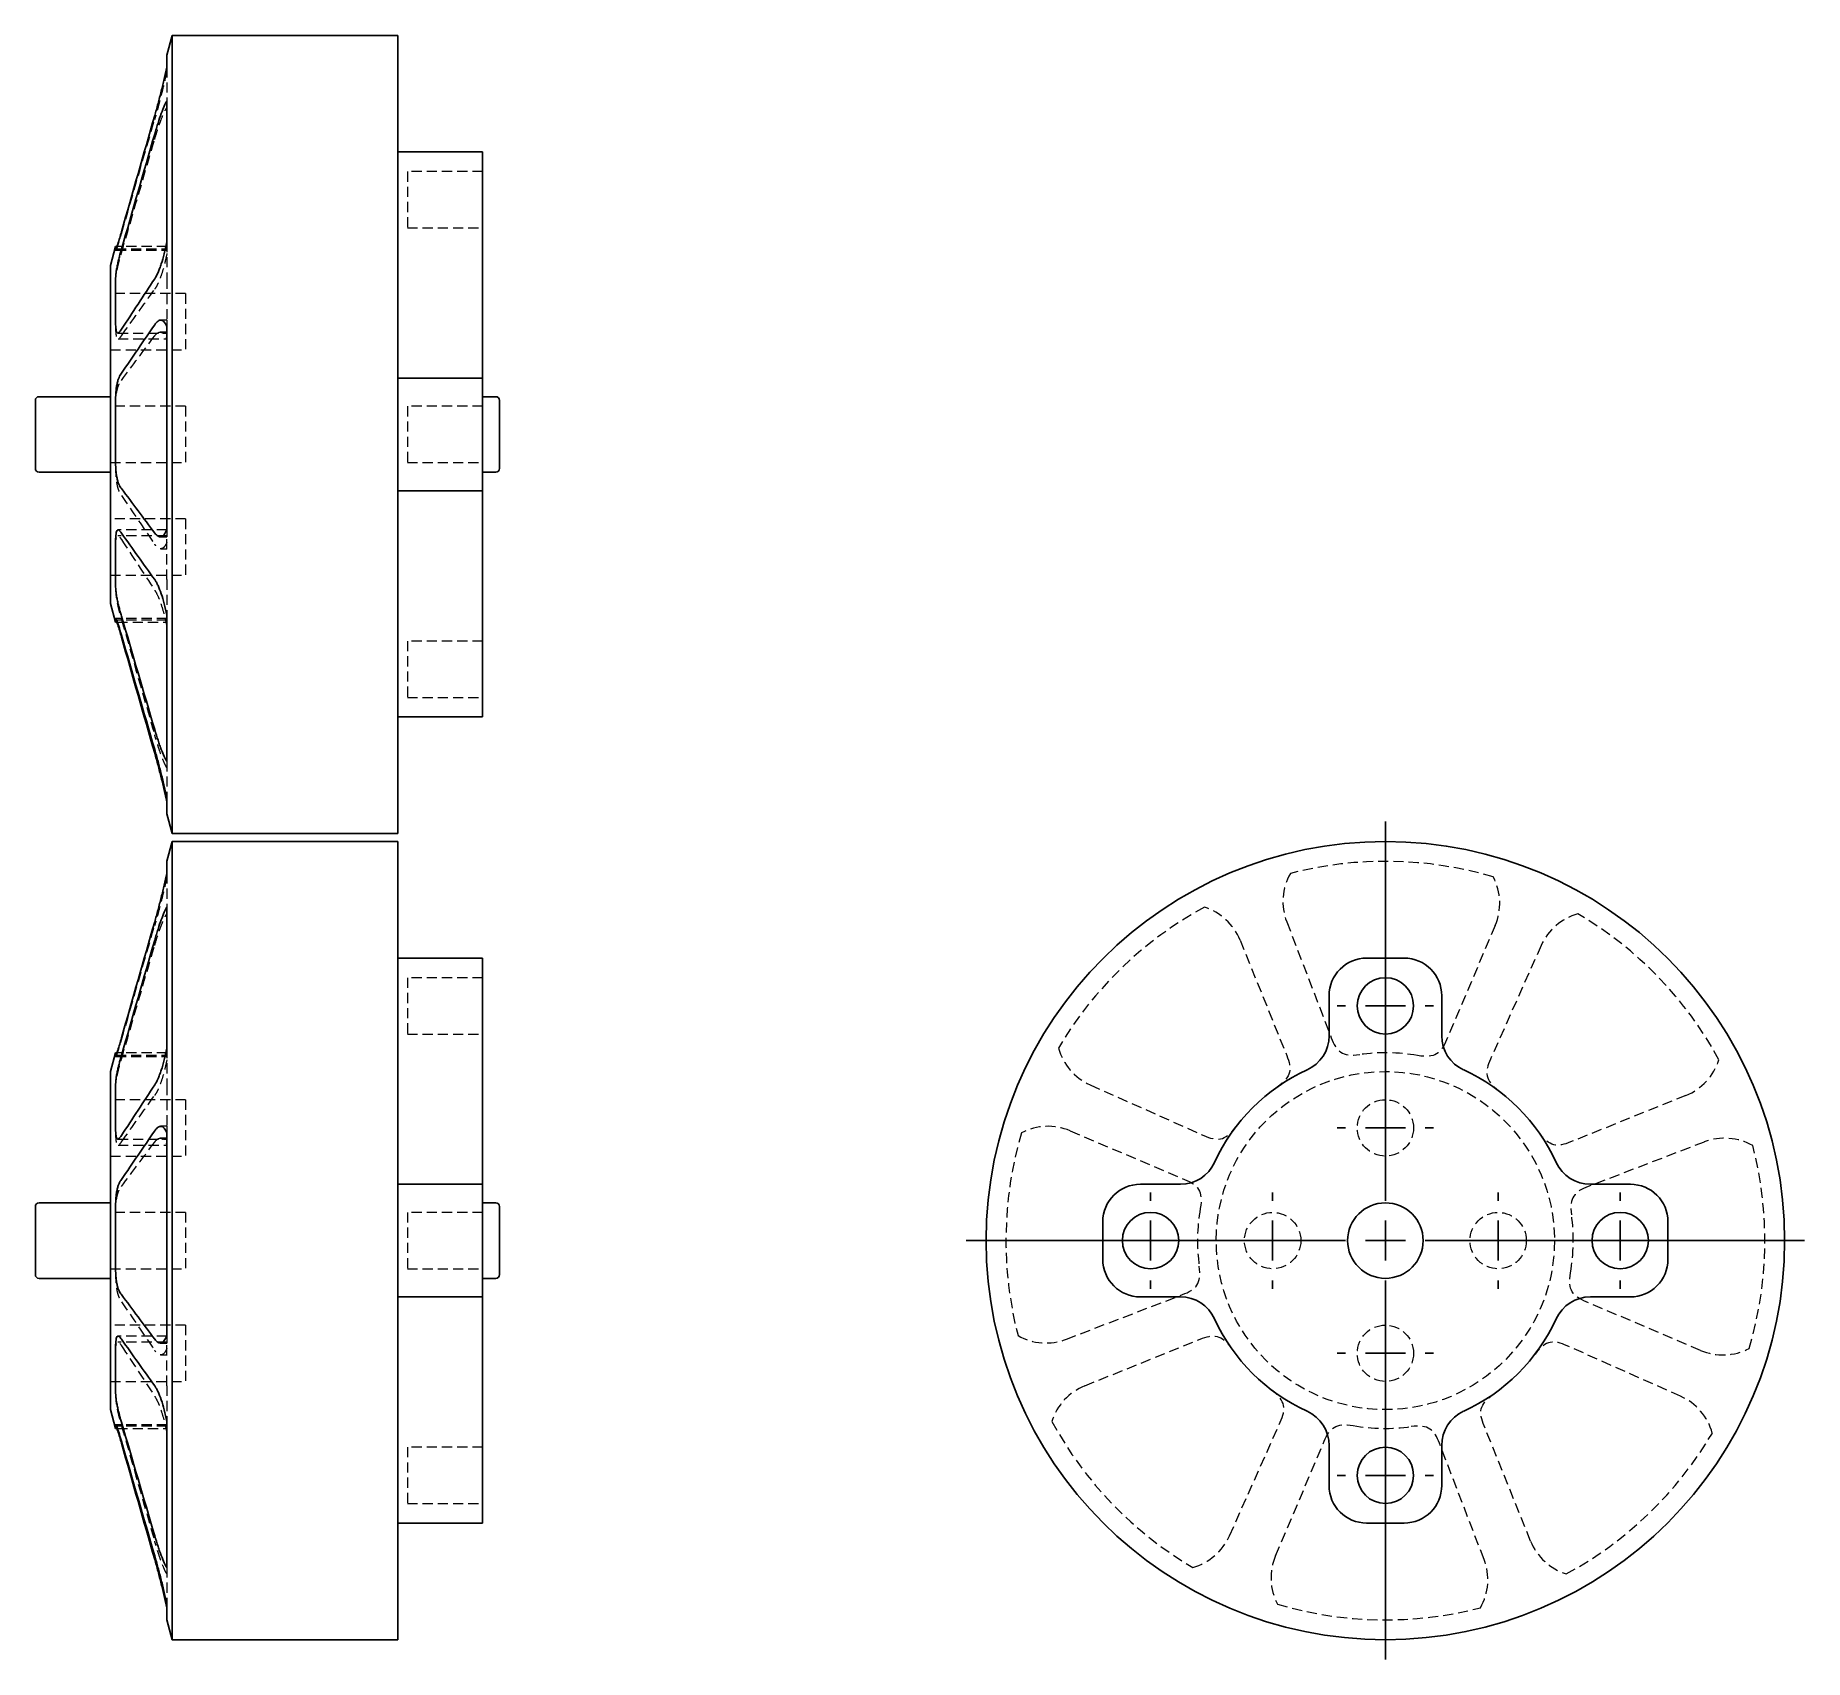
# Model space of a CAD drawing. Header units: millimetres. Extents: x 54 to 276, y 4 to 208.
import ezdxf

# ---------------------------------------------------------------- set-up
doc = ezdxf.new("R2010")
doc.units = ezdxf.units.MM
doc.linetypes.add('HIDDEN', pattern=[1.905, 1.27, -0.635])
doc.layers.add('10', color=7, linetype='Continuous')

# ---------------------------------------------------------------- blocks, each defined once
blk = doc.blocks.new('SW_CENTERMARKSYMBOL_0')
at = {"layer": '10', "color": 0}
for p, q in [((0, 5), (0, 52.5)), ((0, 0), (0, 2.5)), ((-5, 0), (-52.5, 0)), ((0, 0), (-2.5, 0)), ((0, 0), (0, -2.5)), ((0, 0), (2.5, 0)), ((5, 0), (52.5, 0)), ((0, -5), (0, -52.5))]:
    blk.add_line(p, q, dxfattribs=at)
blk = doc.blocks.new('SW_CENTERMARKSYMBOL_1')
at = {"layer": '10', "color": 0}
for p, q in [((0, 5), (0, 6.03)), ((0, 0), (0, 2.5)), ((-5, 0), (-6.03, 0)), ((0, 0), (-2.5, 0)), ((0, 0), (0, -2.5)), ((0, 0), (2.5, 0)), ((5, 0), (6.03, 0)), ((0, -5), (0, -6.03))]:
    blk.add_line(p, q, dxfattribs=at)
blk = doc.blocks.new('SW_CENTERMARKSYMBOL_2')
at = {"layer": '10', "color": 0}
for p, q in [((0, 5), (0, 6.03)), ((0, 0), (0, 2.5)), ((-5, 0), (-6.03, 0)), ((0, 0), (-2.5, 0)), ((0, 0), (0, -2.5)), ((0, 0), (2.5, 0)), ((5, 0), (6.03, 0)), ((0, -5), (0, -6.03))]:
    blk.add_line(p, q, dxfattribs=at)
blk = doc.blocks.new('SW_CENTERMARKSYMBOL_3')
at = {"layer": '10', "color": 0}
for p, q in [((0, 5), (0, 6.03)), ((0, 0), (0, 2.5)), ((-5, 0), (-6.03, 0)), ((0, 0), (-2.5, 0)), ((0, 0), (0, -2.5)), ((0, 0), (2.5, 0)), ((5, 0), (6.03, 0)), ((0, -5), (0, -6.03))]:
    blk.add_line(p, q, dxfattribs=at)
blk = doc.blocks.new('SW_CENTERMARKSYMBOL_4')
at = {"layer": '10', "color": 0}
for p, q in [((0, 5), (0, 6.03)), ((0, 0), (0, 2.5)), ((-5, 0), (-6.03, 0)), ((0, 0), (-2.5, 0)), ((0, 0), (0, -2.5)), ((0, 0), (2.5, 0)), ((5, 0), (6.03, 0)), ((0, -5), (0, -6.03))]:
    blk.add_line(p, q, dxfattribs=at)
blk = doc.blocks.new('SW_CENTERMARKSYMBOL_5')
at = {"layer": '10', "color": 0}
for p, q in [((0, 5), (0, 6.03)), ((0, 0), (0, 2.5)), ((-5, 0), (-6.03, 0)), ((0, 0), (-2.5, 0)), ((0, 0), (0, -2.5)), ((0, 0), (2.5, 0)), ((5, 0), (6.03, 0)), ((0, -5), (0, -6.03))]:
    blk.add_line(p, q, dxfattribs=at)
blk = doc.blocks.new('SW_CENTERMARKSYMBOL_6')
at = {"layer": '10', "color": 0}
for p, q in [((0, 5), (0, 6.03)), ((0, 0), (0, 2.5)), ((-5, 0), (-6.03, 0)), ((0, 0), (-2.5, 0)), ((0, 0), (0, -2.5)), ((0, 0), (2.5, 0)), ((5, 0), (6.03, 0)), ((0, -5), (0, -6.03))]:
    blk.add_line(p, q, dxfattribs=at)
blk = doc.blocks.new('SW_CENTERMARKSYMBOL_7')
at = {"layer": '10', "color": 0}
for p, q in [((0, 5), (0, 6.03)), ((0, 0), (0, 2.5)), ((-5, 0), (-6.03, 0)), ((0, 0), (-2.5, 0)), ((0, 0), (0, -2.5)), ((0, 0), (2.5, 0)), ((5, 0), (6.03, 0)), ((0, -5), (0, -6.03))]:
    blk.add_line(p, q, dxfattribs=at)
blk = doc.blocks.new('SW_CENTERMARKSYMBOL_8')
at = {"layer": '10', "color": 0}
for p, q in [((0, 5), (0, 6.03)), ((0, 0), (0, 2.5)), ((-5, 0), (-6.03, 0)), ((0, 0), (-2.5, 0)), ((0, 0), (0, -2.5)), ((0, 0), (2.5, 0)), ((5, 0), (6.03, 0)), ((0, -5), (0, -6.03))]:
    blk.add_line(p, q, dxfattribs=at)

msp = doc.modelspace()

# ---------------------------------------------------------------- linework, layer by layer
at = {"color": 7, "linetype": 'Continuous', "lineweight": 25}
for p, q in [((71.08, 208), (70.41, 205.52)), ((99.35, 208), (71.08, 208)), ((71.08, 208), (71.08, 108)), ((99.35, 208), (99.35, 108)), ((70.41, 205.52), (70.41, 204.01)), ((70.41, 199.77), (70.41, 182.12)), ((99.35, 193.39), (109.94, 193.39)), ((109.94, 193.39), (109.94, 188.68)), ((109.94, 188.68), (109.94, 183.67)), ((109.94, 183.67), (109.94, 179.39)), ((63.98, 181.53), (63.35, 179.18)), ((64.15, 181.53), (63.98, 181.53)), ((63.98, 181.31), (63.98, 181.53)), ((63.35, 179.18), (63.35, 136.82)), ((109.94, 179.39), (109.94, 167.8)), ((63.98, 172.21), (63.98, 177.24)), ((70.41, 171.51), (70.41, 146.1)), ((109.94, 167.8), (109.94, 165.06)), ((99.35, 165.06), (109.94, 165.06)), ((109.94, 165.06), (109.94, 160.35)), ((53.94, 162.26), (53.94, 153.74)), ((63.35, 162.73), (54.41, 162.73)), ((63.98, 154.79), (63.98, 162.03)), ((111.59, 162.73), (109.94, 162.73)), ((112.06, 162.26), (112.06, 153.74)), ((109.94, 155.65), (109.94, 160.35)), ((109.94, 155.65), (109.94, 150.94)), ((54.41, 153.27), (63.35, 153.27)), ((109.94, 153.27), (111.59, 153.27)), ((109.94, 150.94), (99.35, 150.94)), ((109.94, 150.94), (109.94, 148.2)), ((109.94, 148.2), (109.94, 136.61)), ((63.98, 139.25), (63.98, 144.46)), ((63.35, 136.82), (63.98, 134.47)), ((70.41, 135.34), (70.41, 117.05)), ((109.94, 136.61), (109.94, 132.33)), ((63.98, 134.47), (63.98, 134.82)), ((63.98, 134.47), (64.22, 134.47)), ((109.94, 127.32), (109.94, 132.33)), ((109.94, 127.32), (109.94, 122.61)), ((109.94, 122.61), (99.35, 122.61)), ((70.41, 112.44), (70.41, 110.48)), ((70.41, 110.48), (71.08, 108)), ((71.08, 107), (70.41, 104.52)), ((71.08, 108), (99.35, 108)), ((99.35, 107), (71.08, 107)), ((71.08, 107), (71.08, 7)), ((99.35, 107), (99.35, 7)), ((70.41, 104.52), (70.41, 103.01)), ((70.41, 98.77), (70.41, 81.12)), ((99.35, 92.39), (109.94, 92.39)), ((109.94, 92.39), (109.94, 87.68)), ((220.65, 92.39), (225.35, 92.39)), ((109.94, 87.68), (109.94, 82.67)), ((215.94, 87.68), (215.94, 82.67)), ((230.06, 87.68), (230.06, 82.67)), ((109.94, 82.67), (109.94, 78.39)), ((63.98, 80.53), (63.35, 78.18)), ((64.15, 80.53), (63.98, 80.53)), ((63.98, 80.31), (63.98, 80.53)), ((63.35, 78.18), (63.35, 35.82)), ((109.94, 78.39), (109.94, 66.8)), ((63.98, 71.21), (63.98, 76.24)), ((70.41, 70.51), (70.41, 45.1)), ((109.94, 66.8), (109.94, 64.06)), ((99.35, 64.06), (109.94, 64.06)), ((109.94, 64.06), (109.94, 59.35)), ((192.32, 64.06), (197.33, 64.06)), ((253.68, 64.06), (248.67, 64.06)), ((53.94, 52.74), (53.94, 61.26)), ((63.35, 61.73), (54.41, 61.73)), ((63.98, 53.79), (63.98, 61.03)), ((111.59, 61.73), (109.94, 61.73)), ((112.06, 61.26), (112.06, 52.74)), ((109.94, 54.65), (109.94, 59.35)), ((187.61, 54.65), (187.61, 59.35)), ((258.39, 59.35), (258.39, 54.65)), ((109.94, 54.65), (109.94, 49.94)), ((54.41, 52.27), (63.35, 52.27)), ((109.94, 52.27), (111.59, 52.27)), ((109.94, 49.94), (99.35, 49.94)), ((109.94, 49.94), (109.94, 47.2)), ((192.32, 49.94), (197.33, 49.94)), ((253.68, 49.94), (248.67, 49.94)), ((109.94, 47.2), (109.94, 35.61)), ((63.98, 38.25), (63.98, 43.46)), ((63.35, 35.82), (63.98, 33.47)), ((109.94, 35.61), (109.94, 31.33)), ((63.98, 33.47), (63.98, 33.82)), ((63.98, 33.47), (64.22, 33.47)), ((70.41, 34.34), (70.41, 16.05)), ((109.94, 26.32), (109.94, 31.33)), ((215.94, 26.32), (215.94, 31.33)), ((230.06, 26.32), (230.06, 31.33)), ((109.94, 26.32), (109.94, 21.61)), ((109.94, 21.61), (99.35, 21.61)), ((225.35, 21.61), (220.65, 21.61)), ((70.41, 11.44), (70.41, 9.48)), ((70.41, 9.48), (71.08, 7)), ((71.08, 7), (99.35, 7))]:
    msp.add_line(p, q, dxfattribs=at)
at = {"color": 7, "linetype": 'HIDDEN', "lineweight": 18}
for p, q in [((70.41, 204.01), (70.41, 199.77)), ((100.53, 190.94), (100.53, 183.88)), ((109.94, 190.94), (100.53, 190.94)), ((70.41, 182.12), (70.41, 177.51)), ((100.53, 183.88), (109.94, 183.88)), ((63.98, 181.31), (63.98, 181.18)), ((64.02, 181.25), (70.41, 181.25)), ((64.02, 181.08), (70.41, 181.08)), ((70.41, 181.53), (64.15, 181.53)), ((70.41, 177.51), (70.41, 172.32)), ((72.76, 175.65), (63.35, 175.65)), ((72.76, 175.65), (72.76, 168.59)), ((63.98, 172.21), (63.98, 171.54)), ((64.28, 170.71), (70.41, 170.71)), ((70.41, 170.83), (69.57, 170.83)), ((70.41, 172.32), (69.63, 172.32)), ((70.41, 172.32), (70.41, 171.51)), ((63.35, 168.59), (72.76, 168.59)), ((64.3, 169.96), (70.41, 169.96)), ((72.76, 161.53), (63.35, 161.53)), ((72.76, 161.53), (72.76, 154.47)), ((100.53, 161.53), (100.53, 154.47)), ((109.94, 161.53), (100.53, 161.53)), ((63.35, 154.47), (72.76, 154.47)), ((63.98, 154.79), (63.98, 153.97)), ((100.53, 154.47), (109.94, 154.47)), ((72.76, 147.41), (63.35, 147.41)), ((72.76, 147.41), (72.76, 140.35)), ((70.41, 145.29), (64.28, 145.29)), ((70.41, 146.04), (64.3, 146.04)), ((69.57, 145.17), (70.41, 145.17)), ((70.41, 146.1), (70.41, 145.17)), ((70.41, 139.81), (70.41, 145.17)), ((69.64, 143.68), (70.41, 143.68)), ((63.35, 140.35), (72.76, 140.35)), ((70.41, 139.81), (70.41, 135.34)), ((63.98, 139.25), (63.98, 138.76)), ((70.41, 134.92), (64.02, 134.92)), ((70.41, 134.75), (64.02, 134.75)), ((64.22, 134.47), (70.41, 134.47)), ((100.53, 132.12), (100.53, 125.06)), ((109.94, 132.12), (100.53, 132.12)), ((100.53, 125.06), (109.94, 125.06)), ((70.41, 117.05), (70.41, 112.44)), ((70.41, 103.01), (70.41, 98.77)), ((210.65, 96.94), (216.23, 82.4)), ((236.75, 96.48), (230.66, 82.14)), ((204.81, 94.64), (210.64, 80.2)), ((242.51, 93.97), (236.17, 79.75)), ((100.53, 89.94), (100.53, 82.88)), ((109.94, 89.94), (100.53, 89.94)), ((100.53, 82.88), (109.94, 82.88)), ((63.98, 80.31), (63.98, 80.18)), ((64.02, 80.25), (70.41, 80.25)), ((64.02, 80.08), (70.41, 80.08)), ((70.41, 80.53), (64.15, 80.53)), ((70.41, 81.12), (70.41, 76.51)), ((70.41, 76.51), (70.41, 71.32)), ((186.03, 76.51), (200.25, 70.17)), ((72.76, 74.65), (63.35, 74.65)), ((72.76, 74.65), (72.76, 67.59)), ((260.64, 75.19), (246.2, 69.36)), ((63.98, 71.21), (63.98, 70.54)), ((70.41, 71.32), (69.63, 71.32)), ((70.41, 71.32), (70.41, 70.51)), ((64.28, 69.71), (70.41, 69.71)), ((64.3, 68.96), (70.41, 68.96)), ((70.41, 69.83), (69.57, 69.83)), ((183.52, 70.75), (197.86, 64.66)), ((262.94, 69.35), (248.4, 63.77)), ((63.35, 67.59), (72.76, 67.59)), ((72.76, 60.53), (63.35, 60.53)), ((72.76, 60.53), (72.76, 53.47)), ((100.53, 60.53), (100.53, 53.47)), ((109.94, 60.53), (100.53, 60.53)), ((63.35, 53.47), (72.76, 53.47)), ((63.98, 53.79), (63.98, 52.97)), ((100.53, 53.47), (109.94, 53.47)), ((183.06, 44.65), (197.6, 50.23)), ((262.48, 43.25), (248.14, 49.34)), ((72.76, 46.41), (63.35, 46.41)), ((70.41, 45.04), (64.3, 45.04)), ((70.41, 45.1), (70.41, 44.17)), ((72.76, 46.41), (72.76, 39.35)), ((185.36, 38.81), (199.8, 44.64)), ((70.41, 44.29), (64.28, 44.29)), ((69.57, 44.17), (70.41, 44.17)), ((69.63, 42.68), (70.41, 42.68)), ((70.41, 38.81), (70.41, 44.17)), ((259.97, 37.49), (245.75, 43.83)), ((63.35, 39.35), (72.76, 39.35)), ((63.98, 38.25), (63.98, 37.76)), ((70.41, 38.81), (70.41, 34.34)), ((70.41, 33.92), (64.02, 33.92)), ((70.41, 33.75), (64.02, 33.75)), ((64.22, 33.47), (70.41, 33.47)), ((203.49, 20.03), (209.83, 34.25)), ((241.19, 19.36), (235.36, 33.8)), ((100.53, 31.12), (100.53, 24.06)), ((109.94, 31.12), (100.53, 31.12)), ((209.25, 17.52), (215.34, 31.86)), ((235.35, 17.06), (229.77, 31.6)), ((100.53, 24.06), (109.94, 24.06)), ((70.41, 16.05), (70.41, 11.44))]:
    msp.add_line(p, q, dxfattribs=at)
at = {"color": 7, "linetype": 'Continuous', "lineweight": 25}
for centre, radius in [((223, 57), 50), ((223, 86.41), 3.53), ((193.59, 57), 3.53), ((223, 57), 4.73), ((252.41, 57), 3.53), ((223, 27.59), 3.53)]:
    msp.add_circle(centre, radius, dxfattribs=at)
at = {"color": 7, "linetype": 'HIDDEN', "lineweight": 18}
for centre, radius in [((223, 57), 21.18), ((223, 71.12), 3.53), ((208.88, 57), 3.53), ((237.12, 57), 3.53), ((223, 42.88), 3.53)]:
    msp.add_circle(centre, radius, dxfattribs=at)
at = {"color": 7, "linetype": 'Continuous', "lineweight": 25}
for centre, radius, start, end in [((54.41, 162.26), 0.471, 90, 180), ((111.59, 162.26), 0.471, 0, 90), ((54.41, 153.74), 0.471, 180, 270), ((111.59, 153.74), 0.471, 270, 0), ((220.65, 87.68), 4.71, 90, 180), ((225.35, 87.68), 4.71, 0, 90), ((211.24, 82.67), 4.71, 294.6243, 0), ((234.76, 82.67), 4.71, 180, 245.3757), ((223, 57), 23.53, 114.6243, 155.3757), ((223, 57), 23.53, 24.6243, 65.3757), ((197.33, 68.76), 4.71, 270, 335.3757), ((248.67, 68.76), 4.71, 204.6243, 270), ((192.32, 59.35), 4.71, 90, 180), ((253.68, 59.35), 4.71, 0, 90), ((54.41, 61.26), 0.471, 90, 180), ((111.59, 61.26), 0.471, 0, 90), ((192.32, 54.65), 4.71, 180, 270), ((253.68, 54.65), 4.71, 270, 0), ((54.41, 52.74), 0.471, 180, 270), ((111.59, 52.74), 0.471, 270, 0), ((197.33, 45.24), 4.71, 24.6243, 90), ((248.67, 45.24), 4.71, 90, 155.3757), ((223, 57), 23.53, 204.6243, 245.3757), ((223, 57), 23.53, 294.6243, 335.3757), ((211.24, 31.33), 4.71, 0, 65.3757), ((234.76, 31.33), 4.71, 114.6243, 180), ((220.65, 26.32), 4.71, 180, 270), ((225.35, 26.32), 4.71, 270, 0)]:
    msp.add_arc(centre, radius, start, end, dxfattribs=at)
at = {"color": 7, "linetype": 'HIDDEN', "lineweight": 18}
for centre, radius, start, end in [((223, 57), 47.52, 73.4797, 104.5003), ((217.3, 99.49), 7.13, 150.4531, 200.99), ((230.19, 99.26), 7.13, 336.99, 27.5269), ((223, 57), 47.52, 118.4797, 149.5003), ((198.2, 91.97), 7.13, 21.99, 72.5269), ((249.02, 91.07), 7.13, 105.4531, 155.99), ((223, 57), 47.52, 28.4797, 59.5003), ((188.93, 83.02), 7.13, 195.4531, 245.99), ((223, 57), 23.53, 80.1379, 97.8421), ((257.97, 81.8), 7.13, 291.99, 342.5269), ((180.74, 64.19), 7.13, 66.99, 117.5269), ((223, 57), 47.52, 163.4797, 194.5003), ((265.49, 62.7), 7.13, 60.4531, 110.99), ((223, 57), 47.52, 343.4797, 14.5003), ((223, 57), 23.53, 170.1379, 187.8421), ((223, 57), 23.53, 350.1379, 7.8421), ((180.51, 51.3), 7.13, 240.4531, 290.99), ((265.26, 49.81), 7.13, 246.99, 297.5269), ((188.03, 32.2), 7.13, 111.99, 162.5269), ((257.07, 30.98), 7.13, 15.4531, 65.99), ((223, 57), 47.52, 208.4797, 239.5003), ((223, 57), 23.53, 260.1379, 277.8421), ((223, 57), 47.52, 298.4797, 329.5003), ((196.98, 22.93), 7.13, 285.4531, 335.99), ((247.8, 22.03), 7.13, 201.99, 252.5269), ((215.81, 14.74), 7.13, 156.99, 207.5269), ((228.7, 14.51), 7.13, 330.4531, 20.99), ((223, 57), 47.52, 253.4797, 284.5003)]:
    msp.add_arc(centre, radius, start, end, dxfattribs=at)
at = {"color": 7, "linetype": 'Continuous', "lineweight": 25}
for points, knots in [([(68.88, 197.94), (69.02, 198.43), (69.16, 198.93), (69.37, 199.7), (69.43, 199.96), (69.57, 200.48), (69.64, 200.75), (69.83, 201.53), (69.96, 202.04), (70.14, 202.8), (70.2, 203.05), (70.31, 203.54), (70.36, 203.77), (70.41, 204.01)], [0, 0, 0, 0, 0.25, 0.25, 0.375, 0.375, 0.5, 0.5, 0.75, 0.75, 0.875, 0.875, 1, 1, 1, 1]), ([(70.41, 199.77), (70.31, 199.61), (70.2, 199.4), (69.96, 198.87), (69.83, 198.55), (69.57, 197.84), (69.44, 197.45), (69.23, 196.8), (69.16, 196.58), (69.02, 196.12), (68.95, 195.88), (68.88, 195.64)], [0, 0, 0, 0, 0.25, 0.25, 0.5, 0.5, 0.75, 0.75, 0.875, 0.875, 1, 1, 1, 1]), ([(64.02, 181.27), (64.02, 181.26), (64.03, 181.24), (64.11, 181.41), (64.27, 181.86), (64.49, 182.59), (64.65, 183.13), (64.72, 183.4)], [0, 0, 0, 0, 0.0611972, 0.2739119, 0.4885257, 0.7560436, 1, 1, 1, 1]), ([(68.88, 177.51), (69.02, 177.72), (69.16, 177.98), (69.37, 178.45), (69.43, 178.61), (69.57, 178.97), (69.64, 179.16), (69.83, 179.75), (69.96, 180.18), (70.14, 180.88), (70.2, 181.12), (70.31, 181.61), (70.36, 181.86), (70.41, 182.12)], [0, 0, 0, 0, 0.25, 0.25, 0.375, 0.375, 0.5, 0.5, 0.75, 0.75, 0.875, 0.875, 1, 1, 1, 1]), ([(63.98, 177.24), (63.98, 177.47), (63.99, 177.71), (64.03, 178.14), (64.05, 178.29), (64.1, 178.62), (64.13, 178.8), (64.2, 179.17), (64.24, 179.36), (64.33, 179.74), (64.37, 179.93), (64.47, 180.3), (64.52, 180.48), (64.62, 180.84), (64.67, 181.02), (64.72, 181.2)], [0, 0, 0, 0, 0.25, 0.25, 0.375, 0.375, 0.5, 0.5, 0.625, 0.625, 0.75, 0.75, 0.875, 0.875, 1, 1, 1, 1]), ([(63.98, 172.21), (63.98, 171.9), (63.99, 171.6), (64.03, 171.21), (64.05, 171.09), (64.1, 170.9), (64.13, 170.82), (64.2, 170.72), (64.24, 170.7), (64.33, 170.71), (64.37, 170.74), (64.47, 170.83), (64.52, 170.89), (64.62, 171.02), (64.67, 171.09), (64.72, 171.17)], [0, 0, 0, 0, 0.25, 0.25, 0.375, 0.375, 0.5, 0.5, 0.625, 0.625, 0.75, 0.75, 0.875, 0.875, 1, 1, 1, 1]), ([(70.41, 171.51), (70.31, 171.76), (70.2, 171.95), (69.96, 172.22), (69.83, 172.29), (69.57, 172.33), (69.44, 172.3), (69.23, 172.16), (69.16, 172.09), (69.02, 171.94), (68.95, 171.86), (68.88, 171.75)], [0, 0, 0, 0, 0.25, 0.25, 0.5, 0.5, 0.75, 0.75, 0.875, 0.875, 1, 1, 1, 1]), ([(63.98, 162.03), (63.98, 162.42), (63.99, 162.81), (64.03, 163.39), (64.05, 163.59), (64.1, 163.97), (64.13, 164.15), (64.2, 164.49), (64.24, 164.65), (64.33, 164.92), (64.37, 165.04), (64.47, 165.25), (64.52, 165.34), (64.62, 165.51), (64.67, 165.59), (64.72, 165.66)], [0, 0, 0, 0, 0.25, 0.25, 0.375, 0.375, 0.5, 0.5, 0.625, 0.625, 0.75, 0.75, 0.875, 0.875, 1, 1, 1, 1]), ([(63.98, 154.79), (63.98, 154.4), (63.99, 154.01), (64.03, 153.42), (64.05, 153.23), (64.1, 152.85), (64.13, 152.67), (64.2, 152.34), (64.24, 152.19), (64.33, 151.92), (64.37, 151.81), (64.47, 151.61), (64.52, 151.53), (64.62, 151.37), (64.67, 151.29), (64.72, 151.23)], [0, 0, 0, 0, 0.25, 0.25, 0.375, 0.375, 0.5, 0.5, 0.625, 0.625, 0.75, 0.75, 0.875, 0.875, 1, 1, 1, 1]), ([(63.98, 144.46), (63.98, 144.78), (63.99, 145.09), (64.03, 145.49), (64.05, 145.61), (64.1, 145.82), (64.13, 145.91), (64.2, 146.02), (64.24, 146.04), (64.33, 146.05), (64.37, 146.02), (64.47, 145.95), (64.52, 145.9), (64.62, 145.78), (64.67, 145.71), (64.72, 145.64)], [0, 0, 0, 0, 0.25, 0.25, 0.375, 0.375, 0.5, 0.5, 0.625, 0.625, 0.75, 0.75, 0.875, 0.875, 1, 1, 1, 1]), ([(68.88, 145.65), (69.02, 145.46), (69.16, 145.33), (69.37, 145.21), (69.43, 145.19), (69.57, 145.17), (69.64, 145.17), (69.83, 145.23), (69.96, 145.32), (70.14, 145.55), (70.2, 145.64), (70.31, 145.85), (70.36, 145.97), (70.41, 146.1)], [0, 0, 0, 0, 0.25, 0.25, 0.375, 0.375, 0.5, 0.5, 0.75, 0.75, 0.875, 0.875, 1, 1, 1, 1]), ([(70.41, 135.34), (70.31, 135.85), (70.2, 136.33), (69.96, 137.23), (69.83, 137.66), (69.57, 138.43), (69.44, 138.77), (69.23, 139.21), (69.16, 139.35), (69.02, 139.6), (68.95, 139.71), (68.88, 139.81)], [0, 0, 0, 0, 0.25, 0.25, 0.5, 0.5, 0.75, 0.75, 0.875, 0.875, 1, 1, 1, 1]), ([(63.98, 139.25), (63.98, 139.01), (63.99, 138.76), (64.03, 138.32), (64.05, 138.16), (64.1, 137.82), (64.13, 137.64), (64.2, 137.27), (64.24, 137.08), (64.33, 136.7), (64.37, 136.51), (64.47, 136.14), (64.52, 135.96), (64.62, 135.6), (64.67, 135.43), (64.72, 135.25)], [0, 0, 0, 0, 0.25, 0.25, 0.375, 0.375, 0.5, 0.5, 0.625, 0.625, 0.75, 0.75, 0.875, 0.875, 1, 1, 1, 1]), ([(63.98, 134.82), (63.98, 134.89), (63.99, 134.93), (64.03, 134.91), (64.05, 134.89), (64.1, 134.81), (64.13, 134.74), (64.2, 134.56), (64.24, 134.44), (64.33, 134.17), (64.37, 134.03), (64.47, 133.71), (64.52, 133.54), (64.62, 133.21), (64.67, 133.03), (64.72, 132.86)], [0, 0, 0, 0, 0.25, 0.25, 0.375, 0.375, 0.5, 0.5, 0.625, 0.625, 0.75, 0.75, 0.875, 0.875, 1, 1, 1, 1]), ([(64.15, 134.47), (64.18, 134.37), (64.28, 134.11), (64.49, 133.41), (64.65, 132.86), (64.72, 132.6)], [0, 0, 0, 0, 0.24837, 0.641497, 1, 1, 1, 1]), ([(68.88, 121.03), (69.02, 120.55), (69.16, 120.1), (69.37, 119.47), (69.43, 119.27), (69.57, 118.89), (69.64, 118.7), (69.83, 118.19), (69.96, 117.9), (70.14, 117.52), (70.2, 117.41), (70.31, 117.21), (70.36, 117.13), (70.41, 117.05)], [0, 0, 0, 0, 0.25, 0.25, 0.375, 0.375, 0.5, 0.5, 0.75, 0.75, 0.875, 0.875, 1, 1, 1, 1]), ([(70.41, 112.44), (70.31, 112.91), (70.2, 113.41), (69.96, 114.42), (69.83, 114.94), (69.57, 115.99), (69.44, 116.51), (69.23, 117.28), (69.16, 117.53), (69.02, 118.03), (68.95, 118.28), (68.88, 118.52)], [0, 0, 0, 0, 0.25, 0.25, 0.5, 0.5, 0.75, 0.75, 0.875, 0.875, 1, 1, 1, 1]), ([(68.88, 118.06), (69.02, 117.57), (69.16, 117.07), (69.37, 116.3), (69.43, 116.04), (69.57, 115.52), (69.64, 115.25), (69.83, 114.47), (69.96, 113.96), (70.14, 113.2), (70.2, 112.95), (70.31, 112.46), (70.36, 112.23), (70.41, 111.99)], [0, 0, 0, 0, 0.25, 0.25, 0.375, 0.375, 0.5, 0.5, 0.75, 0.75, 0.875, 0.875, 1, 1, 1, 1]), ([(68.88, 96.94), (69.02, 97.43), (69.16, 97.93), (69.37, 98.7), (69.43, 98.96), (69.57, 99.48), (69.64, 99.74), (69.83, 100.53), (69.96, 101.04), (70.14, 101.8), (70.2, 102.05), (70.31, 102.54), (70.36, 102.77), (70.41, 103.01)], [0, 0, 0, 0, 0.25, 0.25, 0.375, 0.375, 0.5, 0.5, 0.75, 0.75, 0.875, 0.875, 1, 1, 1, 1]), ([(70.41, 98.77), (70.31, 98.61), (70.2, 98.4), (69.96, 97.87), (69.83, 97.55), (69.57, 96.84), (69.44, 96.45), (69.23, 95.8), (69.16, 95.58), (69.02, 95.12), (68.95, 94.88), (68.88, 94.64)], [0, 0, 0, 0, 0.25, 0.25, 0.5, 0.5, 0.75, 0.75, 0.875, 0.875, 1, 1, 1, 1]), ([(64.02, 80.27), (64.02, 80.26), (64.03, 80.24), (64.11, 80.41), (64.27, 80.86), (64.49, 81.59), (64.65, 82.13), (64.72, 82.4)], [0, 0, 0, 0, 0.061197, 0.273912, 0.488526, 0.756044, 1, 1, 1, 1]), ([(63.98, 76.24), (63.98, 76.47), (63.99, 76.71), (64.03, 77.14), (64.05, 77.29), (64.1, 77.62), (64.13, 77.8), (64.2, 78.17), (64.24, 78.36), (64.33, 78.74), (64.37, 78.93), (64.47, 79.3), (64.52, 79.48), (64.62, 79.84), (64.67, 80.02), (64.72, 80.2)], [0, 0, 0, 0, 0.25, 0.25, 0.375, 0.375, 0.5, 0.5, 0.625, 0.625, 0.75, 0.75, 0.875, 0.875, 1, 1, 1, 1]), ([(68.88, 76.51), (69.02, 76.72), (69.16, 76.98), (69.37, 77.45), (69.43, 77.61), (69.57, 77.97), (69.64, 78.16), (69.83, 78.75), (69.96, 79.18), (70.14, 79.88), (70.2, 80.12), (70.31, 80.61), (70.36, 80.86), (70.41, 81.12)], [0, 0, 0, 0, 0.25, 0.25, 0.375, 0.375, 0.5, 0.5, 0.75, 0.75, 0.875, 0.875, 1, 1, 1, 1]), ([(63.98, 71.21), (63.98, 70.9), (63.99, 70.6), (64.03, 70.21), (64.05, 70.09), (64.1, 69.9), (64.13, 69.82), (64.2, 69.72), (64.24, 69.7), (64.33, 69.71), (64.37, 69.74), (64.47, 69.83), (64.52, 69.89), (64.62, 70.02), (64.67, 70.09), (64.72, 70.17)], [0, 0, 0, 0, 0.25, 0.25, 0.375, 0.375, 0.5, 0.5, 0.625, 0.625, 0.75, 0.75, 0.875, 0.875, 1, 1, 1, 1]), ([(70.41, 70.51), (70.31, 70.76), (70.2, 70.95), (69.96, 71.22), (69.83, 71.29), (69.57, 71.33), (69.44, 71.3), (69.23, 71.16), (69.16, 71.09), (69.02, 70.94), (68.95, 70.86), (68.88, 70.75)], [0, 0, 0, 0, 0.25, 0.25, 0.5, 0.5, 0.75, 0.75, 0.875, 0.875, 1, 1, 1, 1]), ([(63.98, 61.03), (63.98, 61.42), (63.99, 61.81), (64.03, 62.39), (64.05, 62.59), (64.1, 62.97), (64.13, 63.15), (64.2, 63.49), (64.24, 63.65), (64.33, 63.92), (64.37, 64.04), (64.47, 64.25), (64.52, 64.34), (64.62, 64.51), (64.67, 64.59), (64.72, 64.66)], [0, 0, 0, 0, 0.25, 0.25, 0.375, 0.375, 0.5, 0.5, 0.625, 0.625, 0.75, 0.75, 0.875, 0.875, 1, 1, 1, 1]), ([(63.98, 53.79), (63.98, 53.4), (63.99, 53.01), (64.03, 52.42), (64.05, 52.23), (64.1, 51.85), (64.13, 51.67), (64.2, 51.34), (64.24, 51.19), (64.33, 50.92), (64.37, 50.81), (64.47, 50.61), (64.52, 50.53), (64.62, 50.37), (64.67, 50.29), (64.72, 50.23)], [0, 0, 0, 0, 0.25, 0.25, 0.375, 0.375, 0.5, 0.5, 0.625, 0.625, 0.75, 0.75, 0.875, 0.875, 1, 1, 1, 1]), ([(63.98, 43.46), (63.98, 43.78), (63.99, 44.09), (64.03, 44.49), (64.05, 44.61), (64.1, 44.82), (64.13, 44.91), (64.2, 45.02), (64.24, 45.04), (64.33, 45.05), (64.37, 45.02), (64.47, 44.95), (64.52, 44.9), (64.62, 44.78), (64.67, 44.71), (64.72, 44.64)], [0, 0, 0, 0, 0.25, 0.25, 0.375, 0.375, 0.5, 0.5, 0.625, 0.625, 0.75, 0.75, 0.875, 0.875, 1, 1, 1, 1]), ([(68.88, 44.65), (69.02, 44.46), (69.16, 44.33), (69.37, 44.21), (69.43, 44.19), (69.57, 44.17), (69.64, 44.17), (69.83, 44.23), (69.96, 44.32), (70.14, 44.55), (70.2, 44.64), (70.31, 44.85), (70.36, 44.97), (70.41, 45.1)], [0, 0, 0, 0, 0.25, 0.25, 0.375, 0.375, 0.5, 0.5, 0.75, 0.75, 0.875, 0.875, 1, 1, 1, 1]), ([(63.98, 38.25), (63.98, 38.01), (63.99, 37.76), (64.03, 37.32), (64.05, 37.16), (64.1, 36.82), (64.13, 36.64), (64.2, 36.27), (64.24, 36.08), (64.33, 35.7), (64.37, 35.51), (64.47, 35.14), (64.52, 34.96), (64.62, 34.6), (64.67, 34.43), (64.72, 34.25)], [0, 0, 0, 0, 0.25, 0.25, 0.375, 0.375, 0.5, 0.5, 0.625, 0.625, 0.75, 0.75, 0.875, 0.875, 1, 1, 1, 1]), ([(70.41, 34.34), (70.31, 34.85), (70.2, 35.33), (69.96, 36.23), (69.83, 36.66), (69.57, 37.43), (69.44, 37.77), (69.23, 38.21), (69.16, 38.35), (69.02, 38.6), (68.95, 38.71), (68.88, 38.81)], [0, 0, 0, 0, 0.25, 0.25, 0.5, 0.5, 0.75, 0.75, 0.875, 0.875, 1, 1, 1, 1]), ([(63.98, 33.82), (63.98, 33.89), (63.99, 33.93), (64.03, 33.91), (64.05, 33.89), (64.1, 33.81), (64.13, 33.74), (64.2, 33.56), (64.24, 33.44), (64.33, 33.17), (64.37, 33.03), (64.47, 32.71), (64.52, 32.54), (64.62, 32.21), (64.67, 32.03), (64.72, 31.86)], [0, 0, 0, 0, 0.25, 0.25, 0.375, 0.375, 0.5, 0.5, 0.625, 0.625, 0.75, 0.75, 0.875, 0.875, 1, 1, 1, 1]), ([(64.15, 33.47), (64.18, 33.37), (64.28, 33.11), (64.49, 32.41), (64.65, 31.86), (64.72, 31.6)], [0, 0, 0, 0, 0.24837, 0.641497, 1, 1, 1, 1]), ([(68.88, 20.03), (69.02, 19.55), (69.16, 19.1), (69.37, 18.47), (69.43, 18.27), (69.57, 17.89), (69.64, 17.7), (69.83, 17.19), (69.96, 16.9), (70.14, 16.52), (70.2, 16.41), (70.31, 16.21), (70.36, 16.13), (70.41, 16.05)], [0, 0, 0, 0, 0.25, 0.25, 0.375, 0.375, 0.5, 0.5, 0.75, 0.75, 0.875, 0.875, 1, 1, 1, 1]), ([(70.41, 11.44), (70.31, 11.92), (70.2, 12.41), (69.96, 13.42), (69.83, 13.95), (69.64, 14.74), (69.57, 15), (69.43, 15.52), (69.36, 15.78), (69.16, 16.54), (69.02, 17.04), (68.88, 17.52)], [0, 0, 0, 0, 0.25, 0.25, 0.5, 0.5, 0.625, 0.625, 0.75, 0.75, 1, 1, 1, 1]), ([(68.88, 17.06), (69.02, 16.57), (69.16, 16.07), (69.37, 15.3), (69.43, 15.04), (69.57, 14.52), (69.64, 14.25), (69.83, 13.47), (69.96, 12.96), (70.14, 12.2), (70.2, 11.95), (70.31, 11.46), (70.36, 11.23), (70.41, 10.99)], [0, 0, 0, 0, 0.25, 0.25, 0.375, 0.375, 0.5, 0.5, 0.75, 0.75, 0.875, 0.875, 1, 1, 1, 1])]:
    msp.add_open_spline(points, degree=3, knots=knots, dxfattribs=at)
at = {"color": 7, "linetype": 'HIDDEN', "lineweight": 18}
for points, knots in [([(70.41, 203.56), (70.31, 203.09), (70.2, 202.59), (69.96, 201.58), (69.83, 201.06), (69.57, 200.01), (69.44, 199.49), (69.23, 198.72), (69.16, 198.47), (69.02, 197.97), (68.95, 197.72), (68.88, 197.48)], [0, 0, 0, 0, 0.25, 0.25, 0.5, 0.5, 0.75, 0.75, 0.875, 0.875, 1, 1, 1, 1]), ([(68.88, 194.97), (69.02, 195.45), (69.16, 195.9), (69.37, 196.53), (69.43, 196.73), (69.57, 197.11), (69.64, 197.3), (69.83, 197.81), (69.96, 198.1), (70.14, 198.48), (70.2, 198.59), (70.31, 198.79), (70.36, 198.87), (70.41, 198.95)], [0, 0, 0, 0, 0.25, 0.25, 0.375, 0.375, 0.5, 0.5, 0.75, 0.75, 0.875, 0.875, 1, 1, 1, 1]), ([(63.98, 181.18), (63.98, 181.11), (63.99, 181.07), (64.03, 181.09), (64.05, 181.11), (64.1, 181.19), (64.13, 181.26), (64.2, 181.44), (64.24, 181.56), (64.33, 181.83), (64.37, 181.97), (64.47, 182.29), (64.52, 182.46), (64.62, 182.79), (64.67, 182.97), (64.72, 183.14)], [0, 0, 0, 0, 0.25, 0.25, 0.375, 0.375, 0.5, 0.5, 0.625, 0.625, 0.75, 0.75, 0.875, 0.875, 1, 1, 1, 1]), ([(63.98, 176.75), (63.98, 176.99), (63.99, 177.24), (64.03, 177.68), (64.05, 177.84), (64.1, 178.18), (64.13, 178.36), (64.2, 178.73), (64.24, 178.92), (64.33, 179.3), (64.37, 179.49), (64.47, 179.86), (64.52, 180.04), (64.62, 180.4), (64.67, 180.57), (64.72, 180.75)], [0, 0, 0, 0, 0.25, 0.25, 0.375, 0.375, 0.5, 0.5, 0.625, 0.625, 0.75, 0.75, 0.875, 0.875, 1, 1, 1, 1]), ([(70.41, 180.66), (70.31, 180.15), (70.2, 179.67), (69.96, 178.77), (69.83, 178.34), (69.57, 177.57), (69.44, 177.23), (69.23, 176.79), (69.16, 176.65), (69.02, 176.4), (68.95, 176.29), (68.88, 176.19)], [0, 0, 0, 0, 0.25, 0.25, 0.5, 0.5, 0.75, 0.75, 0.875, 0.875, 1, 1, 1, 1]), ([(63.98, 171.54), (63.98, 171.22), (63.99, 170.91), (64.03, 170.51), (64.05, 170.39), (64.1, 170.18), (64.13, 170.09), (64.2, 169.98), (64.24, 169.96), (64.33, 169.95), (64.37, 169.98), (64.47, 170.05), (64.52, 170.1), (64.62, 170.22), (64.67, 170.29), (64.72, 170.36)], [0, 0, 0, 0, 0.25, 0.25, 0.375, 0.375, 0.5, 0.5, 0.625, 0.625, 0.75, 0.75, 0.875, 0.875, 1, 1, 1, 1]), ([(68.88, 170.35), (69.02, 170.54), (69.16, 170.67), (69.37, 170.79), (69.43, 170.81), (69.57, 170.83), (69.64, 170.83), (69.83, 170.77), (69.96, 170.68), (70.14, 170.45), (70.2, 170.36), (70.31, 170.15), (70.36, 170.03), (70.41, 169.9)], [0, 0, 0, 0, 0.25, 0.25, 0.375, 0.375, 0.5, 0.5, 0.75, 0.75, 0.875, 0.875, 1, 1, 1, 1]), ([(63.98, 161.21), (63.98, 161.6), (63.99, 161.99), (64.03, 162.58), (64.05, 162.77), (64.1, 163.15), (64.13, 163.33), (64.2, 163.66), (64.24, 163.81), (64.33, 164.08), (64.37, 164.19), (64.47, 164.39), (64.52, 164.47), (64.62, 164.63), (64.67, 164.71), (64.72, 164.77)], [0, 0, 0, 0, 0.25, 0.25, 0.375, 0.375, 0.5, 0.5, 0.625, 0.625, 0.75, 0.75, 0.875, 0.875, 1, 1, 1, 1]), ([(63.98, 153.97), (63.98, 153.58), (63.99, 153.19), (64.03, 152.61), (64.05, 152.41), (64.1, 152.03), (64.13, 151.85), (64.2, 151.51), (64.24, 151.35), (64.33, 151.08), (64.37, 150.96), (64.47, 150.75), (64.52, 150.66), (64.62, 150.49), (64.67, 150.41), (64.72, 150.34)], [0, 0, 0, 0, 0.25, 0.25, 0.375, 0.375, 0.5, 0.5, 0.625, 0.625, 0.75, 0.75, 0.875, 0.875, 1, 1, 1, 1]), ([(63.98, 143.79), (63.98, 144.1), (63.99, 144.4), (64.03, 144.79), (64.05, 144.91), (64.1, 145.1), (64.13, 145.18), (64.2, 145.28), (64.24, 145.3), (64.33, 145.29), (64.37, 145.26), (64.47, 145.17), (64.52, 145.11), (64.62, 144.98), (64.67, 144.91), (64.72, 144.83)], [0, 0, 0, 0, 0.25, 0.25, 0.375, 0.375, 0.5, 0.5, 0.625, 0.625, 0.75, 0.75, 0.875, 0.875, 1, 1, 1, 1]), ([(70.41, 144.49), (70.31, 144.24), (70.2, 144.05), (69.96, 143.78), (69.83, 143.7), (69.64, 143.68), (69.57, 143.68), (69.43, 143.72), (69.36, 143.75), (69.16, 143.89), (69.02, 144.04), (68.88, 144.25)], [0, 0, 0, 0, 0.25, 0.25, 0.5, 0.5, 0.625, 0.625, 0.75, 0.75, 1, 1, 1, 1]), ([(63.98, 138.76), (63.98, 138.53), (63.99, 138.29), (64.03, 137.86), (64.05, 137.71), (64.1, 137.38), (64.13, 137.2), (64.2, 136.83), (64.24, 136.64), (64.33, 136.26), (64.37, 136.07), (64.47, 135.7), (64.52, 135.52), (64.62, 135.16), (64.67, 134.98), (64.72, 134.8)], [0, 0, 0, 0, 0.25, 0.25, 0.375, 0.375, 0.5, 0.5, 0.625, 0.625, 0.75, 0.75, 0.875, 0.875, 1, 1, 1, 1]), ([(68.88, 138.49), (69.02, 138.28), (69.16, 138.02), (69.37, 137.55), (69.43, 137.39), (69.57, 137.03), (69.64, 136.84), (69.83, 136.25), (69.96, 135.82), (70.14, 135.12), (70.2, 134.88), (70.31, 134.39), (70.36, 134.14), (70.41, 133.88)], [0, 0, 0, 0, 0.25, 0.25, 0.375, 0.375, 0.5, 0.5, 0.75, 0.75, 0.875, 0.875, 1, 1, 1, 1]), ([(64.03, 134.74), (64.05, 134.71), (64.07, 134.68), (64.14, 134.5), (64.15, 134.47)], [0, 0, 0, 0, 0.823465, 1, 1, 1, 1]), ([(70.41, 116.23), (70.31, 116.39), (70.2, 116.6), (69.96, 117.13), (69.83, 117.45), (69.57, 118.16), (69.44, 118.55), (69.23, 119.2), (69.16, 119.42), (69.02, 119.88), (68.95, 120.12), (68.88, 120.36)], [0, 0, 0, 0, 0.25, 0.25, 0.5, 0.5, 0.75, 0.75, 0.875, 0.875, 1, 1, 1, 1]), ([(70.41, 102.56), (70.31, 102.09), (70.2, 101.59), (69.96, 100.58), (69.83, 100.06), (69.57, 99.01), (69.44, 98.49), (69.23, 97.72), (69.16, 97.47), (69.02, 96.97), (68.95, 96.72), (68.88, 96.48)], [0, 0, 0, 0, 0.25, 0.25, 0.5, 0.5, 0.75, 0.75, 0.875, 0.875, 1, 1, 1, 1]), ([(68.88, 93.97), (69.02, 94.45), (69.16, 94.9), (69.37, 95.53), (69.43, 95.73), (69.57, 96.11), (69.64, 96.3), (69.83, 96.81), (69.96, 97.1), (70.14, 97.48), (70.2, 97.59), (70.31, 97.79), (70.36, 97.87), (70.41, 97.95)], [0, 0, 0, 0, 0.25, 0.25, 0.375, 0.375, 0.5, 0.5, 0.75, 0.75, 0.875, 0.875, 1, 1, 1, 1]), ([(63.98, 80.18), (63.98, 80.11), (63.99, 80.07), (64.03, 80.09), (64.05, 80.11), (64.1, 80.19), (64.13, 80.26), (64.2, 80.44), (64.24, 80.56), (64.33, 80.83), (64.37, 80.97), (64.47, 81.29), (64.52, 81.46), (64.62, 81.79), (64.67, 81.97), (64.72, 82.14)], [0, 0, 0, 0, 0.25, 0.25, 0.375, 0.375, 0.5, 0.5, 0.625, 0.625, 0.75, 0.75, 0.875, 0.875, 1, 1, 1, 1]), ([(63.98, 75.75), (63.98, 75.99), (63.99, 76.24), (64.03, 76.68), (64.05, 76.84), (64.1, 77.18), (64.13, 77.36), (64.2, 77.73), (64.24, 77.92), (64.33, 78.3), (64.37, 78.49), (64.47, 78.86), (64.52, 79.04), (64.62, 79.4), (64.67, 79.57), (64.72, 79.75)], [0, 0, 0, 0, 0.25, 0.25, 0.375, 0.375, 0.5, 0.5, 0.625, 0.625, 0.75, 0.75, 0.875, 0.875, 1, 1, 1, 1]), ([(70.41, 79.66), (70.31, 79.15), (70.2, 78.67), (69.96, 77.77), (69.83, 77.34), (69.57, 76.57), (69.44, 76.23), (69.23, 75.79), (69.16, 75.65), (69.02, 75.4), (68.95, 75.29), (68.88, 75.19)], [0, 0, 0, 0, 0.25, 0.25, 0.5, 0.5, 0.75, 0.75, 0.875, 0.875, 1, 1, 1, 1]), ([(63.98, 70.54), (63.98, 70.22), (63.99, 69.91), (64.03, 69.51), (64.05, 69.39), (64.1, 69.18), (64.13, 69.09), (64.2, 68.98), (64.24, 68.96), (64.33, 68.95), (64.37, 68.98), (64.47, 69.05), (64.52, 69.1), (64.62, 69.22), (64.67, 69.29), (64.72, 69.36)], [0, 0, 0, 0, 0.25, 0.25, 0.375, 0.375, 0.5, 0.5, 0.625, 0.625, 0.75, 0.75, 0.875, 0.875, 1, 1, 1, 1]), ([(68.88, 69.35), (69.02, 69.54), (69.16, 69.67), (69.37, 69.79), (69.43, 69.81), (69.57, 69.83), (69.64, 69.83), (69.83, 69.77), (69.96, 69.68), (70.14, 69.45), (70.2, 69.36), (70.31, 69.15), (70.36, 69.03), (70.41, 68.9)], [0, 0, 0, 0, 0.25, 0.25, 0.375, 0.375, 0.5, 0.5, 0.75, 0.75, 0.875, 0.875, 1, 1, 1, 1]), ([(63.98, 60.21), (63.98, 60.6), (63.99, 60.99), (64.03, 61.58), (64.05, 61.77), (64.1, 62.15), (64.13, 62.33), (64.2, 62.66), (64.24, 62.81), (64.33, 63.08), (64.37, 63.19), (64.47, 63.39), (64.52, 63.47), (64.62, 63.63), (64.67, 63.71), (64.72, 63.77)], [0, 0, 0, 0, 0.25, 0.25, 0.375, 0.375, 0.5, 0.5, 0.625, 0.625, 0.75, 0.75, 0.875, 0.875, 1, 1, 1, 1]), ([(63.98, 52.97), (63.98, 52.58), (63.99, 52.19), (64.03, 51.61), (64.05, 51.41), (64.1, 51.03), (64.13, 50.85), (64.2, 50.51), (64.24, 50.35), (64.33, 50.08), (64.37, 49.96), (64.47, 49.75), (64.52, 49.66), (64.62, 49.49), (64.67, 49.41), (64.72, 49.34)], [0, 0, 0, 0, 0.25, 0.25, 0.375, 0.375, 0.5, 0.5, 0.625, 0.625, 0.75, 0.75, 0.875, 0.875, 1, 1, 1, 1]), ([(63.98, 42.79), (63.98, 43.1), (63.99, 43.4), (64.03, 43.79), (64.05, 43.91), (64.1, 44.1), (64.13, 44.18), (64.2, 44.28), (64.24, 44.3), (64.33, 44.29), (64.37, 44.26), (64.47, 44.17), (64.52, 44.11), (64.62, 43.98), (64.67, 43.91), (64.72, 43.83)], [0, 0, 0, 0, 0.25, 0.25, 0.375, 0.375, 0.5, 0.5, 0.625, 0.625, 0.75, 0.75, 0.875, 0.875, 1, 1, 1, 1]), ([(70.41, 43.49), (70.31, 43.24), (70.2, 43.05), (69.96, 42.78), (69.83, 42.71), (69.57, 42.67), (69.44, 42.7), (69.23, 42.84), (69.16, 42.91), (69.02, 43.06), (68.95, 43.14), (68.88, 43.25)], [0, 0, 0, 0, 0.25, 0.25, 0.5, 0.5, 0.75, 0.75, 0.875, 0.875, 1, 1, 1, 1]), ([(63.98, 37.76), (63.98, 37.53), (63.99, 37.29), (64.03, 36.86), (64.05, 36.71), (64.1, 36.38), (64.13, 36.2), (64.2, 35.83), (64.24, 35.64), (64.33, 35.26), (64.37, 35.07), (64.47, 34.7), (64.52, 34.52), (64.62, 34.16), (64.67, 33.98), (64.72, 33.8)], [0, 0, 0, 0, 0.25, 0.25, 0.375, 0.375, 0.5, 0.5, 0.625, 0.625, 0.75, 0.75, 0.875, 0.875, 1, 1, 1, 1]), ([(68.88, 37.49), (69.02, 37.28), (69.16, 37.02), (69.37, 36.55), (69.43, 36.39), (69.57, 36.03), (69.64, 35.84), (69.83, 35.25), (69.96, 34.82), (70.14, 34.12), (70.2, 33.88), (70.31, 33.39), (70.36, 33.14), (70.41, 32.88)], [0, 0, 0, 0, 0.25, 0.25, 0.375, 0.375, 0.5, 0.5, 0.75, 0.75, 0.875, 0.875, 1, 1, 1, 1]), ([(64.03, 33.74), (64.05, 33.71), (64.07, 33.68), (64.14, 33.5), (64.15, 33.47)], [0, 0, 0, 0, 0.823465, 1, 1, 1, 1]), ([(70.41, 15.23), (70.31, 15.39), (70.2, 15.6), (69.96, 16.13), (69.83, 16.45), (69.57, 17.16), (69.44, 17.55), (69.23, 18.2), (69.16, 18.42), (69.02, 18.88), (68.95, 19.12), (68.88, 19.36)], [0, 0, 0, 0, 0.25, 0.25, 0.5, 0.5, 0.75, 0.75, 0.875, 0.875, 1, 1, 1, 1])]:
    msp.add_open_spline(points, degree=3, knots=knots, dxfattribs=at)
at = {"color": 7, "linetype": 'Continuous', "lineweight": 25}
for points in [[(64.72, 183.4), (66.11, 188.24), (67.49, 193.09), (68.88, 197.94)], [(64.72, 181.2), (66.11, 186.01), (67.49, 190.83), (68.88, 195.64)], [(64.72, 171.17), (66.11, 173.28), (67.49, 175.39), (68.88, 177.51)], [(64.72, 165.66), (66.11, 167.69), (67.49, 169.72), (68.88, 171.75)], [(64.72, 151.23), (66.11, 149.37), (67.49, 147.51), (68.88, 145.65)], [(64.72, 145.64), (66.11, 143.7), (67.49, 141.75), (68.88, 139.81)], [(64.72, 135.25), (66.11, 130.51), (67.49, 125.77), (68.88, 121.03)], [(64.72, 132.86), (66.11, 128.08), (67.49, 123.3), (68.88, 118.52)], [(64.72, 132.6), (66.11, 127.76), (67.49, 122.91), (68.88, 118.06)], [(64.72, 82.4), (66.11, 87.24), (67.49, 92.09), (68.88, 96.94)], [(64.72, 80.2), (66.11, 85.01), (67.49, 89.83), (68.88, 94.64)], [(64.72, 70.17), (66.11, 72.28), (67.49, 74.39), (68.88, 76.51)], [(64.72, 64.66), (66.11, 66.69), (67.49, 68.72), (68.88, 70.75)], [(64.72, 50.23), (66.11, 48.37), (67.49, 46.51), (68.88, 44.65)], [(64.72, 44.64), (66.11, 42.7), (67.49, 40.75), (68.88, 38.81)], [(64.72, 34.25), (66.11, 29.51), (67.49, 24.77), (68.88, 20.03)], [(64.72, 31.86), (66.11, 27.08), (67.49, 22.3), (68.88, 17.52)], [(64.72, 31.6), (66.11, 26.76), (67.49, 21.91), (68.88, 17.06)]]:
    msp.add_open_spline(points, degree=3, dxfattribs=at)
at = {"color": 7, "linetype": 'HIDDEN', "lineweight": 18}
for points in [[(64.72, 183.14), (66.11, 187.92), (67.49, 192.7), (68.88, 197.48)], [(64.72, 180.75), (66.11, 185.49), (67.49, 190.23), (68.88, 194.97)], [(64.72, 170.36), (66.11, 172.3), (67.49, 174.25), (68.88, 176.19)], [(64.72, 164.77), (66.11, 166.63), (67.49, 168.49), (68.88, 170.35)], [(64.72, 150.34), (66.11, 148.31), (67.49, 146.28), (68.88, 144.25)], [(64.72, 144.83), (66.11, 142.72), (67.49, 140.61), (68.88, 138.49)], [(64.72, 134.8), (66.11, 129.99), (67.49, 125.17), (68.88, 120.36)], [(64.72, 82.14), (66.11, 86.92), (67.49, 91.7), (68.88, 96.48)], [(64.72, 79.75), (66.11, 84.49), (67.49, 89.23), (68.88, 93.97)], [(216.23, 82.4), (216.87, 80.73), (217.57, 80), (219.79, 80.31)], [(230.66, 82.14), (229.97, 80.5), (229.24, 79.8), (227.03, 80.18)], [(210.64, 80.2), (211.31, 78.54), (211.29, 77.53), (209.46, 76.24)], [(236.17, 79.75), (235.44, 78.11), (235.43, 77.11), (237.21, 75.75)], [(64.72, 69.36), (66.11, 71.3), (67.49, 73.25), (68.88, 75.19)], [(200.25, 70.17), (201.89, 69.44), (202.89, 69.43), (204.25, 71.21)], [(64.72, 63.77), (66.11, 65.63), (67.49, 67.49), (68.88, 69.35)], [(246.2, 69.36), (244.54, 68.69), (243.53, 68.71), (242.24, 70.54)], [(197.86, 64.66), (199.5, 63.97), (200.2, 63.24), (199.82, 61.03)], [(248.4, 63.77), (246.73, 63.13), (246, 62.43), (246.31, 60.21)], [(197.6, 50.23), (199.27, 50.87), (200, 51.57), (199.69, 53.79)], [(248.14, 49.34), (246.5, 50.03), (245.8, 50.76), (246.18, 52.97)], [(64.72, 49.34), (66.11, 47.31), (67.49, 45.28), (68.88, 43.25)], [(199.8, 44.64), (201.46, 45.31), (202.47, 45.29), (203.76, 43.46)], [(245.75, 43.83), (244.11, 44.56), (243.11, 44.57), (241.75, 42.79)], [(64.72, 43.83), (66.11, 41.72), (67.49, 39.61), (68.88, 37.49)], [(209.83, 34.25), (210.56, 35.89), (210.57, 36.89), (208.79, 38.25)], [(235.36, 33.8), (234.69, 35.46), (234.71, 36.47), (236.54, 37.76)], [(64.72, 33.8), (66.11, 28.99), (67.49, 24.17), (68.88, 19.36)], [(215.34, 31.86), (216.03, 33.5), (216.76, 34.2), (218.97, 33.82)], [(229.77, 31.6), (229.13, 33.27), (228.43, 34), (226.21, 33.69)]]:
    msp.add_open_spline(points, degree=3, dxfattribs=at)

# ---------------------------------------------------------------- block references
at = {"layer": '10'}
for name, p in [('SW_CENTERMARKSYMBOL_0', (223, 57)), ('SW_CENTERMARKSYMBOL_5', (223, 86.41)), ('SW_CENTERMARKSYMBOL_3', (223, 71.12)), ('SW_CENTERMARKSYMBOL_8', (193.59, 57)), ('SW_CENTERMARKSYMBOL_4', (208.88, 57)), ('SW_CENTERMARKSYMBOL_2', (237.12, 57)), ('SW_CENTERMARKSYMBOL_6', (252.41, 57)), ('SW_CENTERMARKSYMBOL_1', (223, 42.88)), ('SW_CENTERMARKSYMBOL_7', (223, 27.59))]:
    msp.add_blockref(name, p, dxfattribs=at)

doc.saveas('drawing.dxf')
